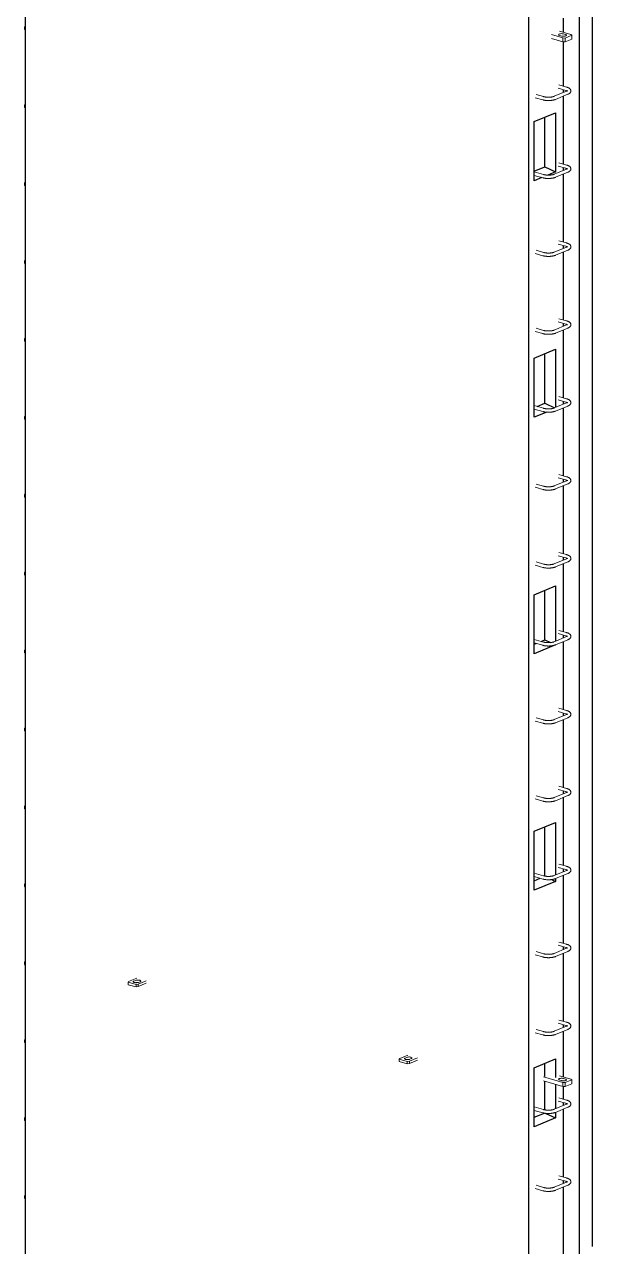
# Model space of a CAD drawing. Header units: millimetres. Extents: x -8857 to 4375, y 1067 to 18539.
# Drawn here: x -1491 to -135, y 8363 to 11276 of the extents above; entities that cross this region are included whole.
import ezdxf

# ---------------------------------------------------------------- set-up
doc = ezdxf.new("R2010")
doc.units = ezdxf.units.MM
for name, color, linetype, lineweight in [('A-GENM', 13, 'Continuous', 18), ('A-WALL', 113, 'Continuous', 25), ('S-RBAR', 171, 'Continuous', 18)]:
    doc.layers.add(name, color=color, linetype=linetype, lineweight=lineweight)

# ---------------------------------------------------------------- blocks, each defined once
blk = doc.blocks.new('Rebar Bar - Part 3166313199-431004-3D Ortho')
at = {"layer": 'S-RBAR'}
for p, q in [((3112, 12055.2), (3093.9, 12060.3)), ((3091.7, 12052.6), (3109.9, 12047.5))]:
    blk.add_line(p, q, dxfattribs=at)
blk = doc.blocks.new('Rebar Bar - Part 2227165887-431004-3D Ortho')
at = {"layer": 'S-RBAR'}
for points in [[(3114.3, 12045.4, 0), (3114.3, 12045.4, 0), (3114.2, 12045.5, 0), (3114.1, 12045.6, 0), (3113.9, 12045.8, 0), (3113.7, 12045.9, 0), (3113.5, 12046, 0), (3113.2, 12046.2, 0), (3112.9, 12046.4, 0), (3112.6, 12046.5, 0), (3112.2, 12046.7, 0), (3111.8, 12046.9, 0), (3111.3, 12047, 0), (3110.9, 12047.2, 0), (3110.4, 12047.3, 0), (3109.9, 12047.5, 0)], [(3115.1, 12038, 0), (3115.7, 12038.3, 0), (3116.3, 12038.5, 0), (3116.9, 12038.8, 0), (3117.4, 12039.1, 0), (3118, 12039.5, 0), (3118.5, 12039.8, 0), (3119, 12040.2, 0), (3119.5, 12040.6, 0), (3119.9, 12041, 0), (3120.4, 12041.5, 0), (3120.8, 12042, 0), (3121.1, 12042.5, 0), (3121.5, 12043.1, 0), (3121.8, 12043.7, 0), (3122, 12044.4, 0), (3122.1, 12045.1, 0), (3122.2, 12045.9, 0), (3122.2, 12046.6, 0), (3122.1, 12047.3, 0), (3121.9, 12048, 0), (3121.6, 12048.7, 0), (3121.3, 12049.3, 0), (3121, 12049.9, 0), (3120.6, 12050.4, 0), (3120.2, 12050.9, 0), (3119.7, 12051.3, 0), (3119.3, 12051.7, 0), (3118.8, 12052.1, 0), (3118.3, 12052.5, 0), (3117.8, 12052.8, 0), (3117.2, 12053.1, 0), (3116.7, 12053.4, 0), (3116.1, 12053.7, 0), (3115.5, 12054, 0), (3114.9, 12054.2, 0), (3114.2, 12054.5, 0), (3113.6, 12054.7, 0), (3112.9, 12054.9, 0), (3112.2, 12055.1, 0), (3112, 12055.2, 0)], [(3114.4, 12046.8, 0), (3114.3, 12046.8, 0), (3114.3, 12046.7, 0), (3114.2, 12046.6, 0), (3114.1, 12046.5, 0), (3113.9, 12046.4, 0), (3113.7, 12046.2, 0), (3113.5, 12046.1, 0), (3113.2, 12045.9, 0), (3112.9, 12045.8, 0), (3112.6, 12045.6, 0), (3112.2, 12045.4, 0), (3112.1, 12045.4, 0)]]:
    blk.add_polyline3d(points, dxfattribs=at)
blk = doc.blocks.new('Rebar Bar - Part 981547073-431004-3D Ortho')
at = {"layer": 'S-RBAR'}
for p, q in [((3112.1, 12045.4), (3082.7, 12033.3)), ((3085.8, 12025.9), (3115.1, 12038))]:
    blk.add_line(p, q, dxfattribs=at)
blk = doc.blocks.new('Rebar Bar - Part 2227165887-V1-3D Ortho')
at = {"layer": 'S-RBAR'}
for points in [[(3082.7, 12033.3, 0), (3082.3, 12033.1, 0), (3081.9, 12032.9, 0), (3081.4, 12032.8, 0), (3080.9, 12032.6, 0), (3080.4, 12032.5, 0), (3079.8, 12032.3, 0), (3079.2, 12032.2, 0), (3078.6, 12032, 0), (3078, 12031.9, 0), (3077.4, 12031.8, 0), (3076.7, 12031.7, 0), (3076.1, 12031.6, 0), (3075.4, 12031.5, 0), (3074.7, 12031.4, 0), (3074, 12031.3, 0), (3073.3, 12031.3, 0), (3072.5, 12031.2, 0), (3071.8, 12031.2, 0), (3071.1, 12031.1, 0), (3070.3, 12031.1, 0), (3069.6, 12031.1, 0), (3068.8, 12031.1, 0), (3068.1, 12031.1, 0), (3067.4, 12031.1, 0), (3066.6, 12031.1, 0), (3065.9, 12031.2, 0), (3065.2, 12031.2, 0), (3064.4, 12031.3, 0), (3063.7, 12031.3, 0), (3063, 12031.4, 0), (3062.3, 12031.5, 0), (3061.6, 12031.6, 0), (3061, 12031.7, 0), (3060.3, 12031.8, 0), (3059.7, 12031.9, 0), (3059.1, 12032.1, 0), (3058.5, 12032.2, 0), (3057.9, 12032.3, 0), (3057.3, 12032.5, 0), (3057.2, 12032.5, 0)], [(3085.8, 12025.9, 0), (3085.2, 12025.6, 0), (3084.5, 12025.4, 0), (3083.9, 12025.2, 0), (3083.2, 12025, 0), (3082.5, 12024.8, 0), (3081.8, 12024.6, 0), (3081.1, 12024.4, 0), (3080.3, 12024.2, 0), (3079.6, 12024.1, 0), (3078.8, 12023.9, 0), (3078, 12023.8, 0), (3077.2, 12023.7, 0), (3076.4, 12023.6, 0), (3075.6, 12023.5, 0), (3074.8, 12023.4, 0), (3073.9, 12023.3, 0), (3073.1, 12023.2, 0), (3072.3, 12023.2, 0), (3071.4, 12023.1, 0), (3070.6, 12023.1, 0), (3069.7, 12023.1, 0), (3068.8, 12023.1, 0), (3068, 12023.1, 0), (3067.1, 12023.1, 0), (3066.3, 12023.1, 0), (3065.4, 12023.2, 0), (3064.6, 12023.2, 0), (3063.8, 12023.3, 0), (3062.9, 12023.4, 0), (3062.1, 12023.5, 0), (3061.3, 12023.6, 0), (3060.5, 12023.7, 0), (3059.7, 12023.8, 0), (3058.9, 12023.9, 0), (3058.1, 12024.1, 0), (3057.4, 12024.2, 0), (3056.6, 12024.4, 0), (3055.9, 12024.6, 0), (3055.2, 12024.8, 0), (3055, 12024.8, 0)]]:
    blk.add_polyline3d(points, dxfattribs=at)
blk = doc.blocks.new('Rebar Bar - Part 3131074535-V4-3D Ortho')
at = {"layer": 'S-RBAR'}
for p, q in [((3036.9, 11101.3), (3055, 11096.2)), ((3057.2, 11103.9), (3039.2, 11109))]:
    blk.add_line(p, q, dxfattribs=at)
blk = doc.blocks.new('Rebar Bar - Part 3131074535-V3-3D Ortho')
at = {"layer": 'S-RBAR'}
for p, q in [((3057.2, 11475.3), (3034.9, 11481.7)), ((3034.9, 11473.4), (3055, 11467.6))]:
    blk.add_line(p, q, dxfattribs=at)
blk = doc.blocks.new('Rebar Bar - Part 3131074535-431004-3D Ortho')
at = {"layer": 'S-RBAR'}
for p, q in [((3057.2, 12032.5), (3039.1, 12037.7)), ((3036.9, 12030), (3055, 12024.8))]:
    blk.add_line(p, q, dxfattribs=at)
blk = doc.blocks.new('Rebar Bar - Part 2227165887-V6-3D Ortho')
at = {"layer": 'S-RBAR'}
blk.add_polyline3d([(1820.3, 12386, 0), (1819.9, 12385.5, 0), (1819.5, 12385, 0), (1819.2, 12384.4, 0), (1818.9, 12383.8, 0), (1818.7, 12383.1, 0), (1818.5, 12382.4, 0), (1818.4, 12381.6, 0), (1818.5, 12380.9, 0), (1818.6, 12380.2, 0), (1818.7, 12379.5, 0), (1819, 12378.8, 0), (1819.3, 12378.2, 0), (1819.7, 12377.6, 0), (1820, 12377.1, 0)], dxfattribs=at)
blk = doc.blocks.new('Rebar Bar - Part 2227165887-V7-3D Ortho')
at = {"layer": 'S-RBAR'}
blk.add_polyline3d([(1820.3, 9228.7, 0), (1819.9, 9228.2, 0), (1819.5, 9227.7, 0), (1819.2, 9227.1, 0), (1818.9, 9226.5, 0), (1818.7, 9225.8, 0), (1818.5, 9225.1, 0), (1818.4, 9224.4, 0), (1818.5, 9223.6, 0), (1818.6, 9222.9, 0), (1818.7, 9222.2, 0), (1819, 9221.5, 0), (1819.3, 9220.9, 0), (1819.7, 9220.3, 0), (1820, 9219.8, 0), (1820.2, 9219.6, 0)], dxfattribs=at)
blk = doc.blocks.new('RR spread anchor face based - RR-SA-2_5-200-1726821-3D Ortho')
at = {"layer": 'A-GENM'}
for p, q in [((3076.3, 11251.7), (3103.3, 11244)), ((3122.4, 11251.9), (3095.4, 11259.6)), ((3100.3, 11248.4), (3095.7, 11249.7)), ((3103.3, 11244), (3108.7, 11243.6)), ((3103.3, 11234.6), (3103.3, 11244)), ((3104.6, 11253.4), (3109.2, 11252.1)), ((3108.7, 11243.6), (3124.6, 11250.2)), ((3124.6, 11250.2), (3122.4, 11251.9)), ((3124.6, 11250.2), (3124.6, 11240.8)), ((3103.3, 11234.6), (3076.3, 11242.3)), ((3108.7, 11234.2), (3103.3, 11234.6)), ((3108.7, 11243.6), (3108.7, 11234.2)), ((3124.6, 11240.8), (3108.7, 11234.2))]:
    blk.add_line(p, q, dxfattribs=at)
for points in [[(3095.7, 11249.7, 0), (3094.4, 11250.2, 0), (3093.6, 11250.7, 0), (3093.1, 11251.4, 0), (3093.2, 11252, 0), (3093.8, 11252.6, 0), (3094.7, 11253.1, 0), (3096.1, 11253.5, 0), (3097.7, 11253.8, 0), (3099.5, 11254, 0), (3101.3, 11253.9, 0), (3103, 11253.8, 0), (3104.6, 11253.4, 0)], [(3109.2, 11252.1, 0), (3110.4, 11251.7, 0), (3111.3, 11251.1, 0), (3111.7, 11250.5, 0), (3111.6, 11249.9, 0), (3111.1, 11249.3, 0), (3110.1, 11248.7, 0), (3108.8, 11248.3, 0), (3107.2, 11248, 0), (3105.4, 11247.9, 0), (3103.6, 11247.9, 0), (3101.8, 11248.1, 0), (3100.3, 11248.4, 0)]]:
    blk.add_polyline3d(points, dxfattribs=at)
blk = doc.blocks.new('RR spread anchor face based - RR-SA-1_4-160-1726851-3D Ortho')
at = {"layer": 'A-GENM'}
for p, q in [((2066.9, 11484.6), (2065.7, 11482.8)), ((2065.7, 11482.8), (2084.9, 11477.3)), ((2065.7, 11482.8), (2065.7, 11477.1)), ((2084.9, 11471.7), (2065.7, 11477.1)), ((2086.5, 11492.7), (2066.9, 11484.6)), ((2079.8, 11485.7), (2083.6, 11487.3)), ((2084.9, 11477.3), (2090.1, 11478.1)), ((2084.9, 11477.3), (2084.9, 11471.7)), ((2090.1, 11478.1), (2109.2, 11486)), ((2109.2, 11480.4), (2090.1, 11472.5)), ((2090.1, 11478.1), (2090.1, 11472.5)), ((2094.4, 11484.2), (2090.6, 11482.6)), ((2090.1, 11472.5), (2084.9, 11471.7))]:
    blk.add_line(p, q, dxfattribs=at)
for points in [[(2090.6, 11482.6, 0), (2089.3, 11482.2, 0), (2087.6, 11481.9, 0), (2085.9, 11481.8, 0), (2084, 11481.8, 0), (2082.3, 11482, 0), (2080.7, 11482.3, 0), (2079.5, 11482.8, 0), (2078.6, 11483.3, 0), (2078.2, 11483.9, 0), (2078.3, 11484.5, 0), (2078.8, 11485.1, 0), (2079.8, 11485.7, 0)], [(2083.6, 11487.3, 0), (2085, 11487.7, 0), (2086.6, 11488, 0), (2088.4, 11488.1, 0), (2090.2, 11488.1, 0), (2091.9, 11487.9, 0), (2093.5, 11487.6, 0), (2094.7, 11487.1, 0), (2095.6, 11486.6, 0), (2096, 11485.9, 0), (2095.9, 11485.3, 0), (2095.4, 11484.7, 0), (2094.4, 11484.2, 0)], [(2090.1, 11482.5, 0), (2088.4, 11482.5, 0), (2086.6, 11482.3, 0), (2085, 11482, 0), (2084, 11481.8, 0)]]:
    blk.add_polyline3d(points, dxfattribs=at)
blk = doc.blocks.new('RR spread anchor face based - RR-SA-1_4-160-V10-3D Ortho')
at = {"layer": 'A-GENM'}
for p, q in [((2733.2, 11309.2), (2714.1, 11301.3)), ((2726.9, 11302.3), (2730.7, 11303.9)), ((2737.2, 11294.7), (2756.3, 11302.7)), ((2714.1, 11301.3), (2712.8, 11299.4)), ((2712.8, 11299.4), (2732, 11294)), ((2712.8, 11299.4), (2712.8, 11293.8)), ((2732, 11288.3), (2712.8, 11293.8)), ((2732, 11294), (2737.2, 11294.7)), ((2732, 11294), (2732, 11288.3)), ((2737.2, 11289.1), (2732, 11288.3)), ((2756.3, 11297), (2737.2, 11289.1)), ((2737.2, 11294.7), (2737.2, 11289.1)), ((2741.5, 11300.8), (2737.7, 11299.3))]:
    blk.add_line(p, q, dxfattribs=at)
for points in [[(2737.7, 11299.3, 0), (2736.4, 11298.8, 0), (2734.7, 11298.5, 0), (2733, 11298.4, 0), (2731.1, 11298.4, 0), (2729.4, 11298.6, 0), (2727.8, 11298.9, 0), (2726.6, 11299.4, 0), (2725.7, 11300, 0), (2725.3, 11300.6, 0), (2725.4, 11301.2, 0), (2725.9, 11301.8, 0), (2726.9, 11302.3, 0)], [(2730.7, 11303.9, 0), (2732.1, 11304.3, 0), (2733.7, 11304.6, 0), (2735.5, 11304.8, 0), (2737.3, 11304.7, 0), (2739, 11304.6, 0), (2740.6, 11304.2, 0), (2741.8, 11303.8, 0), (2742.7, 11303.2, 0), (2743.1, 11302.6, 0), (2743, 11302, 0), (2742.5, 11301.4, 0), (2741.5, 11300.8, 0)], [(2737.2, 11299.1, 0), (2735.5, 11299.1, 0), (2733.7, 11299, 0), (2732.1, 11298.7, 0), (2731.1, 11298.4, 0)]]:
    blk.add_polyline3d(points, dxfattribs=at)
blk = doc.blocks.new('RR spread anchor face based - RR-SA-2_5-200-V11-3D Ortho')
at = {"layer": 'A-GENM'}
for p, q in [((3122.4, 8762.1), (3095.4, 8769.7)), ((3057, 8767.2), (3103.3, 8754.1)), ((3103.3, 8744.7), (3057, 8757.8)), ((3100.3, 8758.5), (3095.7, 8759.9)), ((3103.3, 8754.1), (3108.7, 8753.7)), ((3103.3, 8744.7), (3103.3, 8754.1)), ((3108.7, 8744.3), (3103.3, 8744.7)), ((3104.6, 8763.5), (3109.2, 8762.2)), ((3108.7, 8753.7), (3124.6, 8760.3)), ((3108.7, 8753.7), (3108.7, 8744.3)), ((3124.6, 8750.9), (3108.7, 8744.3)), ((3124.6, 8760.3), (3122.4, 8762.1)), ((3124.6, 8760.3), (3124.6, 8750.9))]:
    blk.add_line(p, q, dxfattribs=at)
for points in [[(3095.7, 8759.9, 0), (3094.4, 8760.3, 0), (3093.6, 8760.9, 0), (3093.1, 8761.5, 0), (3093.2, 8762.1, 0), (3093.8, 8762.7, 0), (3094.7, 8763.2, 0), (3096.1, 8763.7, 0), (3097.7, 8763.9, 0), (3099.5, 8764.1, 0), (3101.3, 8764.1, 0), (3103, 8763.9, 0), (3104.6, 8763.5, 0)], [(3109.2, 8762.2, 0), (3110.4, 8761.8, 0), (3111.3, 8761.2, 0), (3111.7, 8760.6, 0), (3111.6, 8760, 0), (3111.1, 8759.4, 0), (3110.1, 8758.9, 0), (3108.8, 8758.4, 0), (3107.2, 8758.1, 0), (3105.4, 8758, 0), (3103.6, 8758, 0), (3101.8, 8758.2, 0), (3100.3, 8758.5, 0)]]:
    blk.add_polyline3d(points, dxfattribs=at)

msp = doc.modelspace()

# ---------------------------------------------------------------- linework, layer by layer
at = {"layer": 'A-WALL'}
for p, q in [((-135.02447, 8381.78935), (-135.02447, 12120.94214)), ((-166.90307, 12107.7567), (-166.90307, 3599.87932)), ((-1488.74923, 11767.42575), (-1488.74923, 3912.19774)), ((-286.98232, 3571.68915), (-286.98232, 11494.2845)), ((-204.09366, 11256.86679), (-204.09366, 11290.97952)), ((-204.09366, 11128.50618), (-204.09366, 11234.49238)), ((-204.09366, 11113.82439), (-204.09366, 11120.27565)), ((-204.09366, 10942.78296), (-204.09366, 11105.2563)), ((-274.23022, 11044.25851), (-223.22181, 11065.35632)), ((-274.23022, 10903.32183), (-274.23022, 11044.25851)), ((-248.85695, 10936.63506), (-248.85695, 11054.75326)), ((-223.22181, 11065.35632), (-223.22181, 10924.41964)), ((-274.23022, 10926.14031), (-248.85695, 10936.63506)), ((-248.85695, 10936.63506), (-223.22181, 10924.41964)), ((-223.22181, 10924.41964), (-241.46981, 10916.87201)), ((-204.09366, 10928.10117), (-204.09366, 10934.55243)), ((-255.74408, 10910.96797), (-274.23022, 10903.32183)), ((-204.09366, 10757.05974), (-204.09366, 10919.53308)), ((-204.09366, 10742.37795), (-204.09366, 10748.82921)), ((-204.09366, 10571.33652), (-204.09366, 10733.80986)), ((-204.09366, 10556.65473), (-204.09366, 10563.10599)), ((-204.09366, 10385.6133), (-204.09366, 10548.08664)), ((-274.23022, 10480.5118), (-223.22181, 10501.60961)), ((-248.85695, 10372.88836), (-248.85695, 10491.00655)), ((-223.22181, 10501.60961), (-223.22181, 10363.05504)), ((-274.23022, 10339.57513), (-274.23022, 10480.5118)), ((-267.21716, 10365.29431), (-248.85695, 10372.88836)), ((-248.85695, 10372.88836), (-225.89796, 10361.94815)), ((-204.09366, 10370.93151), (-204.09366, 10377.38277)), ((-244.4858, 10351.87785), (-274.23022, 10339.57513)), ((-204.09366, 10199.89008), (-204.09366, 10362.36342)), ((-204.09366, 10185.20828), (-204.09366, 10191.65955)), ((-204.09366, 10014.16686), (-204.09366, 10176.6402)), ((-204.09366, 9999.48506), (-204.09366, 10005.93633)), ((-204.09366, 9828.44363), (-204.09366, 9990.91698)), ((-274.23022, 9916.7651), (-223.22181, 9937.86291)), ((-223.22181, 9937.86291), (-223.22181, 9805.88538)), ((-274.23022, 9775.82842), (-274.23022, 9916.7651)), ((-248.85695, 9809.14165), (-248.85695, 9927.25985)), ((-204.09366, 9813.76184), (-204.09366, 9820.21311)), ((-274.23022, 9798.6469), (-269.5965, 9800.56348)), ((-223.22181, 9796.92623), (-274.23022, 9775.82842)), ((-257.79815, 9805.44344), (-248.85695, 9809.14165)), ((-248.85695, 9809.14165), (-235.41293, 9802.73543)), ((-204.09366, 9642.72041), (-204.09366, 9805.19376)), ((-204.09366, 9628.11311), (-204.09366, 9634.48989)), ((-204.09366, 9456.99719), (-204.09366, 9619.47054)), ((-204.09366, 9442.3154), (-204.09366, 9448.76667)), ((-204.09366, 9271.27397), (-204.09366, 9433.74732)), ((-274.23022, 9353.01839), (-223.22181, 9374.1162)), ((-274.23022, 9212.08171), (-274.23022, 9353.01839)), ((-248.85695, 9246.14166), (-248.85695, 9363.51314)), ((-223.22181, 9374.1162), (-223.22181, 9248.71572)), ((-274.23022, 9234.9002), (-260.16931, 9240.71599)), ((-232.91726, 9237.79951), (-223.22181, 9233.17952)), ((-223.22181, 9240.07189), (-223.22181, 9233.17952)), ((-204.09366, 9256.59218), (-204.09366, 9263.04345)), ((-204.09366, 9085.55075), (-204.09366, 9248.0241)), ((-223.22181, 9233.17952), (-274.23022, 9212.08171)), ((-204.09366, 9070.86896), (-204.09366, 9077.32023)), ((-204.09366, 8899.82753), (-204.09366, 9062.30088)), ((-204.09366, 8885.14574), (-204.09366, 8891.59701)), ((-204.09366, 8766.9855), (-204.09366, 8876.57766)), ((-274.23022, 8789.27169), (-223.22181, 8810.36949)), ((-248.85695, 8768.55919), (-248.85695, 8799.76643)), ((-223.22181, 8810.36949), (-223.22181, 8765.73955)), ((-274.23022, 8648.33501), (-274.23022, 8789.27169)), ((-248.85695, 8688.972), (-248.85695, 8756.9415)), ((-223.22181, 8749.67804), (-223.22181, 8691.54606)), ((-204.09366, 8714.10431), (-204.09366, 8744.6111)), ((-274.31398, 8671.11885), (-249.93824, 8681.201)), ((-223.22181, 8682.90223), (-223.22181, 8669.43282)), ((-204.09366, 8699.42252), (-204.09366, 8705.87378)), ((-204.09366, 8528.38109), (-204.09366, 8690.85444)), ((-223.22181, 8669.43282), (-274.23022, 8648.33501)), ((-246.27076, 8680.41589), (-223.22181, 8669.43282)), ((-204.09366, 8513.6993), (-204.09366, 8520.15056)), ((-204.09366, 8342.65787), (-204.09366, 8504.69195)), ((-135.02282, 8362.99847), (-135.02282, 8381.79003))]:
    msp.add_line(p, q, dxfattribs=at)

# ---------------------------------------------------------------- block references
at = {"layer": 'A-GENM'}
for name, p in [('RR spread anchor face based - RR-SA-2_5-200-1726821-3D Ortho', (-3309.08678, 0)), ('RR spread anchor face based - RR-SA-1_4-160-1726851-3D Ortho', (-3309.08678, -2489.88129)), ('RR spread anchor face based - RR-SA-1_4-160-V10-3D Ortho', (-3309.08678, -2489.88129)), ('RR spread anchor face based - RR-SA-2_5-200-V11-3D Ortho', (-3309.08678, 0))]:
    msp.add_blockref(name, p, dxfattribs=at)
at = {"layer": 'S-RBAR'}
for name, p in [('Rebar Bar - Part 2227165887-V6-3D Ortho', (-3309.08678, -1114.33932)), ('Rebar Bar - Part 3166313199-431004-3D Ortho', (-3309.08678, -928.6161)), ('Rebar Bar - Part 3131074535-V4-3D Ortho', (-3309.08678, 0)), ('Rebar Bar - Part 2227165887-V1-3D Ortho', (-3309.08678, -928.6161)), ('Rebar Bar - Part 981547073-431004-3D Ortho', (-3309.08678, -928.6161)), ('Rebar Bar - Part 2227165887-431004-3D Ortho', (-3309.08678, -928.6161)), ('Rebar Bar - Part 2227165887-V6-3D Ortho', (-3309.08678, -1300.06254)), ('Rebar Bar - Part 3131074535-V3-3D Ortho', (-3309.08678, -557.16966)), ('Rebar Bar - Part 981547073-431004-3D Ortho', (-3309.08678, -1114.33932)), ('Rebar Bar - Part 3166313199-431004-3D Ortho', (-3309.08678, -1114.33932)), ('Rebar Bar - Part 2227165887-431004-3D Ortho', (-3309.08678, -1114.33932)), ('Rebar Bar - Part 2227165887-V6-3D Ortho', (-3309.08678, -1485.78576)), ('Rebar Bar - Part 2227165887-V1-3D Ortho', (-3309.08678, -1114.33932)), ('Rebar Bar - Part 3166313199-431004-3D Ortho', (-3309.08678, -1300.06254)), ('Rebar Bar - Part 2227165887-431004-3D Ortho', (-3309.08678, -1300.06254)), ('Rebar Bar - Part 3131074535-431004-3D Ortho', (-3309.08678, -1300.06254)), ('Rebar Bar - Part 2227165887-V1-3D Ortho', (-3309.08678, -1300.06254)), ('Rebar Bar - Part 981547073-431004-3D Ortho', (-3309.08678, -1300.06254)), ('Rebar Bar - Part 2227165887-V6-3D Ortho', (-3309.08678, -1671.50898)), ('Rebar Bar - Part 3166313199-431004-3D Ortho', (-3309.08678, -1485.78576)), ('Rebar Bar - Part 3131074535-431004-3D Ortho', (-3309.08678, -1485.78576)), ('Rebar Bar - Part 2227165887-V1-3D Ortho', (-3309.08678, -1485.78576)), ('Rebar Bar - Part 981547073-431004-3D Ortho', (-3309.08678, -1485.78576)), ('Rebar Bar - Part 2227165887-431004-3D Ortho', (-3309.08678, -1485.78576)), ('Rebar Bar - Part 2227165887-V6-3D Ortho', (-3309.08678, -1857.2322)), ('Rebar Bar - Part 981547073-431004-3D Ortho', (-3309.08678, -1671.50898)), ('Rebar Bar - Part 3166313199-431004-3D Ortho', (-3309.08678, -1671.50898)), ('Rebar Bar - Part 2227165887-431004-3D Ortho', (-3309.08678, -1671.50898)), ('Rebar Bar - Part 2227165887-V6-3D Ortho', (-3309.08678, -2042.95542)), ('Rebar Bar - Part 3131074535-V3-3D Ortho', (-3309.08678, -1114.33932)), ('Rebar Bar - Part 2227165887-V1-3D Ortho', (-3309.08678, -1671.50898)), ('Rebar Bar - Part 3166313199-431004-3D Ortho', (-3309.08678, -1857.2322)), ('Rebar Bar - Part 2227165887-431004-3D Ortho', (-3309.08678, -1857.2322)), ('Rebar Bar - Part 3131074535-431004-3D Ortho', (-3309.08678, -1857.2322)), ('Rebar Bar - Part 2227165887-V1-3D Ortho', (-3309.08678, -1857.2322)), ('Rebar Bar - Part 981547073-431004-3D Ortho', (-3309.08678, -1857.2322)), ('Rebar Bar - Part 2227165887-V6-3D Ortho', (-3309.08678, -2228.67865)), ('Rebar Bar - Part 3131074535-431004-3D Ortho', (-3309.08678, -2042.95542)), ('Rebar Bar - Part 981547073-431004-3D Ortho', (-3309.08678, -2042.95542)), ('Rebar Bar - Part 3166313199-431004-3D Ortho', (-3309.08678, -2042.95542)), ('Rebar Bar - Part 2227165887-431004-3D Ortho', (-3309.08678, -2042.95542)), ('Rebar Bar - Part 2227165887-V6-3D Ortho', (-3309.08678, -2414.40187)), ('Rebar Bar - Part 2227165887-V1-3D Ortho', (-3309.08678, -2042.95542)), ('Rebar Bar - Part 981547073-431004-3D Ortho', (-3309.08678, -2228.67865)), ('Rebar Bar - Part 3166313199-431004-3D Ortho', (-3309.08678, -2228.67865)), ('Rebar Bar - Part 2227165887-431004-3D Ortho', (-3309.08678, -2228.67865)), ('Rebar Bar - Part 3131074535-V3-3D Ortho', (-3309.08678, -1671.50898)), ('Rebar Bar - Part 2227165887-V1-3D Ortho', (-3309.08678, -2228.67865)), ('Rebar Bar - Part 2227165887-V6-3D Ortho', (-3309.08678, -2600.12509)), ('Rebar Bar - Part 3166313199-431004-3D Ortho', (-3309.08678, -2414.40187)), ('Rebar Bar - Part 3131074535-431004-3D Ortho', (-3309.08678, -2414.40187)), ('Rebar Bar - Part 2227165887-V1-3D Ortho', (-3309.08678, -2414.40187)), ('Rebar Bar - Part 981547073-431004-3D Ortho', (-3309.08678, -2414.40187)), ('Rebar Bar - Part 2227165887-431004-3D Ortho', (-3309.08678, -2414.40187)), ('Rebar Bar - Part 2227165887-V6-3D Ortho', (-3309.08678, -2785.84831)), ('Rebar Bar - Part 981547073-431004-3D Ortho', (-3309.08678, -2600.12509)), ('Rebar Bar - Part 3166313199-431004-3D Ortho', (-3309.08678, -2600.12509)), ('Rebar Bar - Part 2227165887-431004-3D Ortho', (-3309.08678, -2600.12509)), ('Rebar Bar - Part 2227165887-V6-3D Ortho', (-3309.08678, -2971.57153)), ('Rebar Bar - Part 3131074535-431004-3D Ortho', (-3309.08678, -2600.12509)), ('Rebar Bar - Part 2227165887-V1-3D Ortho', (-3309.08678, -2600.12509)), ('Rebar Bar - Part 3166313199-431004-3D Ortho', (-3309.08678, -2785.84831)), ('Rebar Bar - Part 2227165887-431004-3D Ortho', (-3309.08678, -2785.84831)), ('Rebar Bar - Part 3131074535-V3-3D Ortho', (-3309.08678, -2228.67865)), ('Rebar Bar - Part 2227165887-V1-3D Ortho', (-3309.08678, -2785.84831)), ('Rebar Bar - Part 981547073-431004-3D Ortho', (-3309.08678, -2785.84831)), ('Rebar Bar - Part 2227165887-V7-3D Ortho', (-3309.08678, 0)), ('Rebar Bar - Part 3166313199-431004-3D Ortho', (-3309.08678, -2971.57153)), ('Rebar Bar - Part 3131074535-431004-3D Ortho', (-3309.08678, -2971.57153)), ('Rebar Bar - Part 2227165887-V1-3D Ortho', (-3309.08678, -2971.57153)), ('Rebar Bar - Part 981547073-431004-3D Ortho', (-3309.08678, -2971.57153)), ('Rebar Bar - Part 2227165887-431004-3D Ortho', (-3309.08678, -2971.57153)), ('Rebar Bar - Part 2227165887-V6-3D Ortho', (-3309.08678, -3343.01797)), ('Rebar Bar - Part 981547073-431004-3D Ortho', (-3309.08678, -3157.29475)), ('Rebar Bar - Part 3166313199-431004-3D Ortho', (-3309.08678, -3157.29475)), ('Rebar Bar - Part 2227165887-431004-3D Ortho', (-3309.08678, -3157.29475)), ('Rebar Bar - Part 2227165887-V6-3D Ortho', (-3309.08678, -3528.74119)), ('Rebar Bar - Part 3131074535-431004-3D Ortho', (-3309.08678, -3157.29475)), ('Rebar Bar - Part 2227165887-V1-3D Ortho', (-3309.08678, -3157.29475)), ('Rebar Bar - Part 3166313199-431004-3D Ortho', (-3309.08678, -3343.01797)), ('Rebar Bar - Part 2227165887-431004-3D Ortho', (-3309.08678, -3343.01797)), ('Rebar Bar - Part 3131074535-V3-3D Ortho', (-3309.08678, -2785.84831)), ('Rebar Bar - Part 2227165887-V1-3D Ortho', (-3309.08678, -3343.01797)), ('Rebar Bar - Part 981547073-431004-3D Ortho', (-3309.08678, -3343.01797)), ('Rebar Bar - Part 2227165887-V6-3D Ortho', (-3309.08678, -3714.46441)), ('Rebar Bar - Part 3131074535-431004-3D Ortho', (-3309.08678, -3528.74119)), ('Rebar Bar - Part 981547073-431004-3D Ortho', (-3309.08678, -3528.74119)), ('Rebar Bar - Part 3166313199-431004-3D Ortho', (-3309.08678, -3528.74119)), ('Rebar Bar - Part 2227165887-431004-3D Ortho', (-3309.08678, -3528.74119)), ('Rebar Bar - Part 2227165887-V6-3D Ortho', (-3309.08678, -3900.18763)), ('Rebar Bar - Part 2227165887-V1-3D Ortho', (-3309.08678, -3528.74119))]:
    msp.add_blockref(name, p, dxfattribs=at)

doc.saveas('drawing.dxf')
